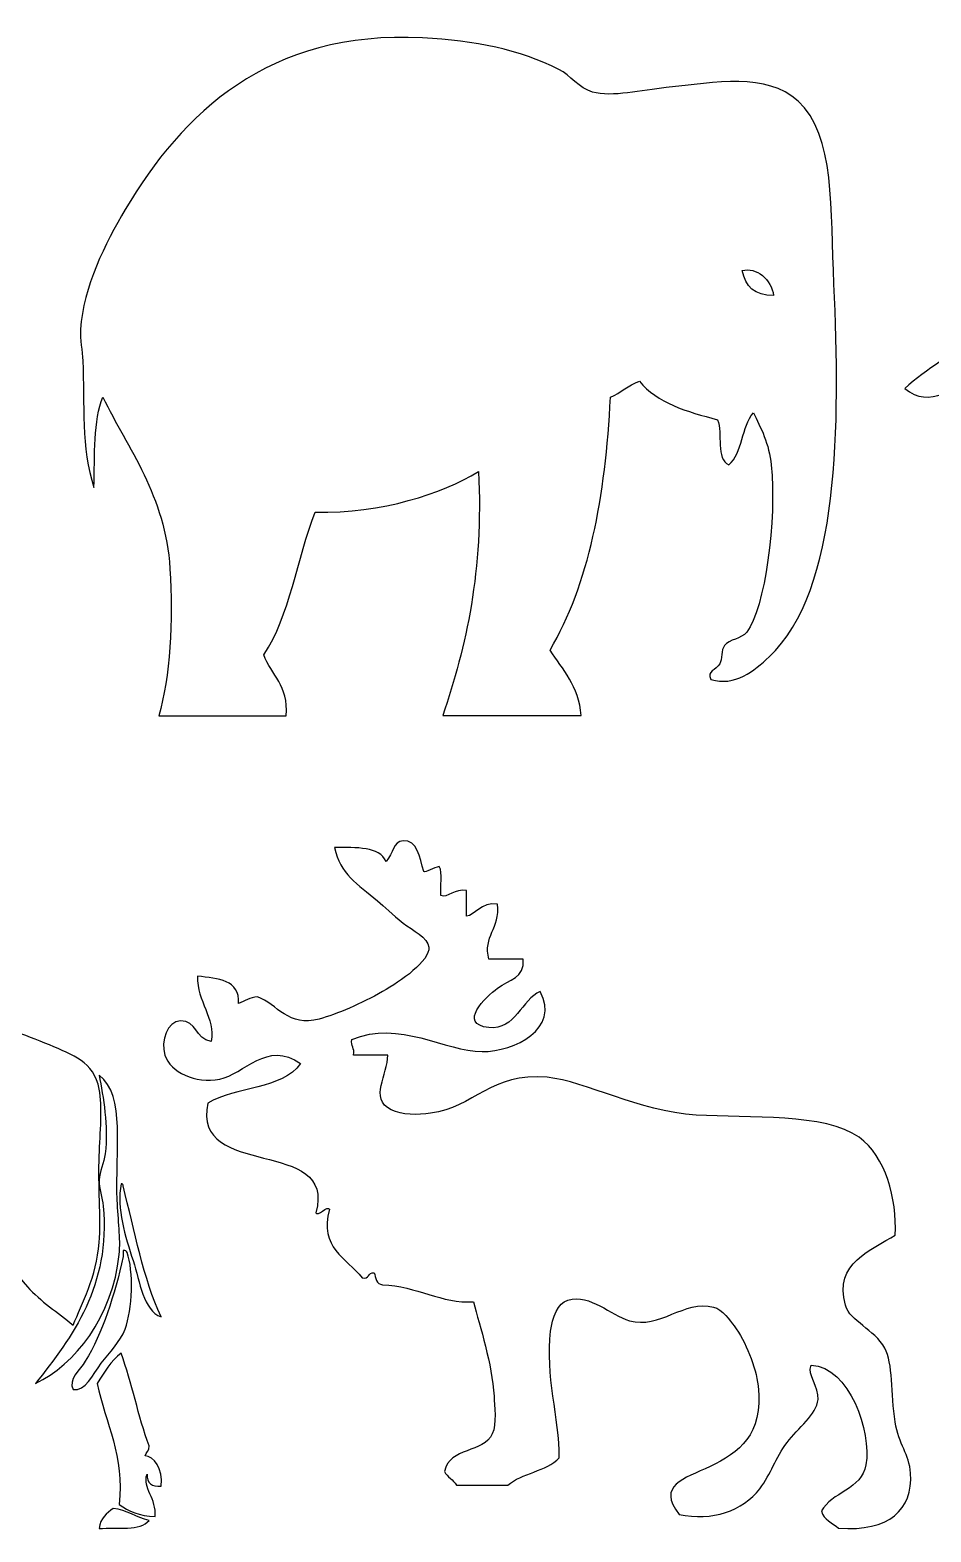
# Model space of a CAD drawing. Header units: centimetres. Extents: x -66 to 65, y -66 to 66.
# Drawn here: x -13.32 to -6.99, y -24.88 to -14.32 of the extents above; entities that cross this region are included whole.
import ezdxf

# ---------------------------------------------------------------- set-up
doc = ezdxf.new("R2010")
doc.units = ezdxf.units.CM
doc.header["$MEASUREMENT"] = 0
doc.layers.add('Layer 1', color=7, linetype='Continuous')

msp = doc.modelspace()

# ---------------------------------------------------------------- linework, layer by layer
at = {"layer": 'Layer 1'}
for points, knots in [([(-8.53248, -18.8833), (-8.56643, -18.82163), (-8.49533, -18.82022), (-8.46954, -18.77207), (-8.46954, -18.77207), (-8.45411, -18.74323), (-8.46102, -18.67306), (-8.43811, -18.64491), (-8.43811, -18.64491), (-8.40094, -18.59916), (-8.31992, -18.59866), (-8.28084, -18.54955), (-8.28084, -18.54955), (-8.15215, -18.38765), (-8.06941, -17.7536), (-8.10793, -17.3735), (-8.10793, -17.3735), (-8.12246, -17.22983), (-8.1836, -17.10677), (-8.23366, -17.00795), (-8.23366, -17.00795), (-8.31896, -17.10201), (-8.30835, -17.2928), (-8.4067, -17.3735), (-8.4067, -17.3735), (-8.49833, -17.33365), (-8.45001, -17.15244), (-8.48531, -17.05566), (-8.48531, -17.05566), (-8.70259, -16.99989), (-8.91251, -16.9366), (-9.03562, -16.78549), (-9.03562, -16.78549), (-9.11444, -16.81171), (-9.16455, -16.86703), (-9.24004, -16.89675), (-9.24004, -16.89675), (-9.27269, -17.60004), (-9.39218, -18.21565), (-9.66454, -18.67666), (-9.66454, -18.67666), (-9.57387, -18.81274), (-9.46285, -18.92831), (-9.44441, -19.13751), (-9.44441, -19.13751), (-9.7694, -19.13751), (-10.09433, -19.13751), (-10.41924, -19.13751), (-10.41924, -19.13751), (-10.25366, -18.64816), (-10.13137, -18.11487), (-10.16767, -17.42121), (-10.16767, -17.42121), (-10.42858, -17.57604), (-10.84122, -17.71522), (-11.31551, -17.70725), (-11.31551, -17.70725), (-11.44481, -18.03221), (-11.49355, -18.43845), (-11.67714, -18.70849), (-11.67714, -18.70849), (-11.6274, -18.85425), (-11.50117, -18.92259), (-11.5199, -19.13754), (-11.5199, -19.13754), (-11.81867, -19.13754), (-12.11744, -19.13754), (-12.41618, -19.13754), (-12.41618, -19.13754), (-12.33651, -18.87092), (-12.31545, -18.4642), (-12.33755, -18.10458), (-12.33755, -18.10458), (-12.36938, -17.58698), (-12.63481, -17.25926), (-12.80933, -16.89678), (-12.80933, -16.89678), (-12.87759, -17.05791), (-12.8651, -17.3095), (-12.87214, -17.53247), (-12.87214, -17.53247), (-12.96469, -17.25453), (-12.93691, -16.94361), (-12.95077, -16.64246), (-12.95077, -16.64246), (-12.95416, -16.56938), (-12.97117, -16.49443), (-12.96646, -16.41997), (-12.96646, -16.41997), (-12.94773, -16.1243), (-12.79186, -15.81312), (-12.65206, -15.5777), (-12.65206, -15.5777), (-12.25024, -14.9009), (-11.64768, -14.31516), (-10.56082, -14.3699), (-10.56082, -14.3699), (-10.18995, -14.38853), (-9.87991, -14.45417), (-9.60168, -14.59236), (-9.60168, -14.59236), (-9.5241, -14.63088), (-9.45703, -14.72584), (-9.3658, -14.75127), (-9.3658, -14.75127), (-9.22713, -14.79006), (-9.01962, -14.73714), (-8.847, -14.71955), (-8.847, -14.71955), (-8.49333, -14.68343), (-8.14628, -14.61075), (-7.91932, -14.81485), (-7.91932, -14.81485), (-7.65833, -15.04967), (-7.69093, -15.58497), (-7.6677, -16.1021), (-7.6677, -16.1021), (-7.62322, -17.09312), (-7.62359, -18.25607), (-8.12371, -18.72431), (-8.12371, -18.72431), (-8.22652, -18.82072), (-8.36571, -18.93476), (-8.53248, -18.8833)], [0, 0, 0, 0, 0.03125, 0.03125, 0.03125, 0.03125, 0.0625, 0.0625, 0.0625, 0.0625, 0.09375, 0.09375, 0.09375, 0.09375, 0.125, 0.125, 0.125, 0.125, 0.15625, 0.15625, 0.15625, 0.15625, 0.1875, 0.1875, 0.1875, 0.1875, 0.21875, 0.21875, 0.21875, 0.21875, 0.25, 0.25, 0.25, 0.25, 0.28125, 0.28125, 0.28125, 0.28125, 0.3125, 0.3125, 0.3125, 0.3125, 0.34375, 0.34375, 0.34375, 0.34375, 0.375, 0.375, 0.375, 0.375, 0.40625, 0.40625, 0.40625, 0.40625, 0.4375, 0.4375, 0.4375, 0.4375, 0.46875, 0.46875, 0.46875, 0.46875, 0.5, 0.5, 0.5, 0.5, 0.53125, 0.53125, 0.53125, 0.53125, 0.5625, 0.5625, 0.5625, 0.5625, 0.59375, 0.59375, 0.59375, 0.59375, 0.625, 0.625, 0.625, 0.625, 0.65625, 0.65625, 0.65625, 0.65625, 0.6875, 0.6875, 0.6875, 0.6875, 0.71875, 0.71875, 0.71875, 0.71875, 0.75, 0.75, 0.75, 0.75, 0.78125, 0.78125, 0.78125, 0.78125, 0.8125, 0.8125, 0.8125, 0.8125, 0.84375, 0.84375, 0.84375, 0.84375, 0.875, 0.875, 0.875, 0.875, 0.90625, 0.90625, 0.90625, 0.90625, 0.9375, 0.9375, 0.9375, 0.9375, 1, 1, 1, 1]), ([(-0.15125, -19.18437), (-0.36202, -19.18437), (-0.57273, -19.18437), (-0.78342, -19.18437), (-0.78342, -19.18437), (-0.80998, -19.11407), (-0.84811, -19.06084), (-0.84671, -19.00866), (-0.84671, -19.00866), (-0.84213, -18.84086), (-0.57668, -18.72402), (-0.65703, -18.44952), (-0.65703, -18.44952), (-0.69426, -18.32271), (-0.90981, -18.17816), (-0.98898, -18.11405), (-0.98898, -18.11405), (-1.06653, -18.05126), (-1.25743, -17.86156), (-1.38419, -17.85846), (-1.38419, -17.85846), (-1.52696, -17.85491), (-1.76278, -18.11598), (-1.81078, -18.24179), (-1.81078, -18.24179), (-1.90825, -18.49711), (-1.86095, -18.81189), (-1.90569, -19.08848), (-1.90569, -19.08848), (-2.17427, -19.08848), (-2.44306, -19.08848), (-2.71172, -19.08848), (-2.71172, -19.08848), (-2.89399, -18.82223), (-2.57498, -18.71833), (-2.44306, -18.57733), (-2.44306, -18.57733), (-2.23441, -18.35426), (-2.07741, -18.05809), (-2.11111, -17.68275), (-2.11111, -17.68275), (-2.21805, -17.56673), (-2.40239, -17.61142), (-2.55368, -17.58681), (-2.55368, -17.58681), (-2.73074, -17.55816), (-2.87174, -17.48878), (-3.04369, -17.49103), (-3.04369, -17.49103), (-3.19927, -17.38202), (-3.37503, -17.29354), (-3.56518, -17.21941), (-3.56518, -17.21941), (-3.63294, -17.30312), (-3.65371, -17.39327), (-3.72322, -17.49103), (-3.72322, -17.49103), (-3.79712, -17.59475), (-3.93722, -17.68145), (-3.96039, -17.81046), (-3.96039, -17.81046), (-3.97679, -17.90216), (-3.94899, -18.04901), (-3.94457, -18.16193), (-3.94457, -18.16193), (-3.93126, -18.49827), (-3.77984, -18.75957), (-3.83395, -19.05649), (-3.83395, -19.05649), (-4.09848, -19.09806), (-4.41077, -19.05551), (-4.67152, -19.04056), (-4.67152, -19.04056), (-4.70113, -18.99759), (-4.6254, -18.96367), (-4.70314, -18.94465), (-4.70314, -18.94465), (-4.84292, -18.89165), (-4.76577, -18.73116), (-4.79807, -18.62522), (-4.79807, -18.62522), (-4.84101, -18.4838), (-5.04337, -18.3962), (-5.11406, -18.24179), (-5.11406, -18.24179), (-5.14965, -18.16429), (-5.13343, -18.10119), (-5.17732, -18.00221), (-5.17732, -18.00221), (-5.13618, -17.8782), (-5.0459, -17.77739), (-4.97177, -17.68275), (-4.97177, -17.68275), (-4.89554, -17.58522), (-4.83435, -17.46823), (-4.71899, -17.41113), (-4.71899, -17.41113), (-4.86456, -17.15888), (-4.81175, -16.70623), (-4.87705, -16.37283), (-4.87705, -16.37283), (-5.06101, -16.36434), (-5.21053, -16.51962), (-5.38272, -16.5166), (-5.38272, -16.5166), (-5.5811, -16.51305), (-5.72062, -16.33562), (-5.79364, -16.14915), (-5.79364, -16.14915), (-5.91405, -16.2245), (-6.05865, -16.27538), (-6.23624, -16.2929), (-6.23624, -16.2929), (-6.49005, -17.11366), (-6.22137, -18.13347), (-6.18885, -19.00866), (-6.18885, -19.00866), (-6.20764, -19.04827), (-6.24616, -19.06793), (-6.31527, -19.05652), (-6.31527, -19.05652), (-6.33982, -19.09031), (-6.33324, -19.15555), (-6.41007, -19.13648), (-6.41007, -19.13648), (-6.46471, -18.35191), (-6.62113, -17.59914), (-6.66299, -16.75624), (-6.66299, -16.75624), (-6.80647, -16.82363), (-6.9956, -16.98328), (-7.16879, -16.83609), (-7.16879, -16.83609), (-7.02041, -16.69321), (-6.81856, -16.60424), (-6.67878, -16.45268), (-6.67878, -16.45268), (-6.69307, -16.13759), (-6.6665, -15.88208), (-6.58398, -15.62207), (-6.58398, -15.62207), (-6.53678, -15.47343), (-6.49026, -15.31251), (-6.42586, -15.20665), (-6.42586, -15.20665), (-6.3645, -15.10571), (-6.25785, -15.0244), (-6.17302, -14.90317), (-6.17302, -14.90317), (-6.09362, -14.78985), (-6.03358, -14.64872), (-5.95167, -14.58363), (-5.95167, -14.58363), (-5.86192, -14.51232), (-5.61594, -14.39988), (-5.43018, -14.37598), (-5.43018, -14.37598), (-5.31263, -14.36085), (-5.16806, -14.39858), (-5.0192, -14.40792), (-5.0192, -14.40792), (-4.82193, -14.42036), (-4.61645, -14.37326), (-4.46606, -14.39194), (-4.46606, -14.39194), (-4.34509, -14.40692), (-4.21688, -14.46856), (-4.08675, -14.50381), (-4.08675, -14.50381), (-3.8337, -14.57226), (-3.58182, -14.60009), (-3.23318, -14.61562), (-3.23318, -14.61562), (-3.11907, -14.62065), (-3.01725, -14.64279), (-2.91719, -14.63155), (-2.91719, -14.63155), (-2.57, -14.59263), (-2.26113, -14.3911), (-1.93723, -14.5517), (-1.93723, -14.5517), (-1.84312, -14.59843), (-1.73908, -14.68481), (-1.62116, -14.75935), (-1.62116, -14.75935), (-1.4245, -14.8837), (-1.2024, -15.03047), (-0.98899, -15.15874), (-0.98899, -15.15874), (-0.85728, -15.23796), (-0.72367, -15.2964), (-0.67287, -15.35051), (-0.67287, -15.35051), (-0.54267, -15.48926), (-0.38275, -15.97733), (-0.54648, -16.19715), (-0.54648, -16.19715), (-0.51693, -16.38791), (-0.59207, -16.5868), (-0.57804, -16.75627), (-0.57804, -16.75627), (-0.71994, -16.9736), (-0.7864, -17.26305), (-0.68874, -17.50705), (-0.68874, -17.50705), (-0.62701, -17.66101), (-0.48483, -17.80143), (-0.38841, -17.97034), (-0.38841, -17.97034), (-0.32049, -18.08924), (-0.17579, -18.35002), (-0.15129, -18.49752), (-0.15129, -18.49752), (-0.11243, -18.73111), (-0.17929, -18.91433), (-0.15125, -19.18437)], [0, 0, 0, 0, 0.01818182, 0.01818182, 0.01818182, 0.01818182, 0.03636364, 0.03636364, 0.03636364, 0.03636364, 0.05454545, 0.05454545, 0.05454545, 0.05454545, 0.07272727, 0.07272727, 0.07272727, 0.07272727, 0.09090909, 0.09090909, 0.09090909, 0.09090909, 0.10909091, 0.10909091, 0.10909091, 0.10909091, 0.12727273, 0.12727273, 0.12727273, 0.12727273, 0.14545455, 0.14545455, 0.14545455, 0.14545455, 0.16363636, 0.16363636, 0.16363636, 0.16363636, 0.18181818, 0.18181818, 0.18181818, 0.18181818, 0.2, 0.2, 0.2, 0.2, 0.21818182, 0.21818182, 0.21818182, 0.21818182, 0.23636364, 0.23636364, 0.23636364, 0.23636364, 0.25454545, 0.25454545, 0.25454545, 0.25454545, 0.27272727, 0.27272727, 0.27272727, 0.27272727, 0.29090909, 0.29090909, 0.29090909, 0.29090909, 0.30909091, 0.30909091, 0.30909091, 0.30909091, 0.32727273, 0.32727273, 0.32727273, 0.32727273, 0.34545455, 0.34545455, 0.34545455, 0.34545455, 0.36363636, 0.36363636, 0.36363636, 0.36363636, 0.38181818, 0.38181818, 0.38181818, 0.38181818, 0.4, 0.4, 0.4, 0.4, 0.41818182, 0.41818182, 0.41818182, 0.41818182, 0.43636364, 0.43636364, 0.43636364, 0.43636364, 0.45454545, 0.45454545, 0.45454545, 0.45454545, 0.47272727, 0.47272727, 0.47272727, 0.47272727, 0.49090909, 0.49090909, 0.49090909, 0.49090909, 0.50909091, 0.50909091, 0.50909091, 0.50909091, 0.52727273, 0.52727273, 0.52727273, 0.52727273, 0.54545455, 0.54545455, 0.54545455, 0.54545455, 0.56363636, 0.56363636, 0.56363636, 0.56363636, 0.58181818, 0.58181818, 0.58181818, 0.58181818, 0.6, 0.6, 0.6, 0.6, 0.61818182, 0.61818182, 0.61818182, 0.61818182, 0.63636364, 0.63636364, 0.63636364, 0.63636364, 0.65454545, 0.65454545, 0.65454545, 0.65454545, 0.67272727, 0.67272727, 0.67272727, 0.67272727, 0.69090909, 0.69090909, 0.69090909, 0.69090909, 0.70909091, 0.70909091, 0.70909091, 0.70909091, 0.72727273, 0.72727273, 0.72727273, 0.72727273, 0.74545455, 0.74545455, 0.74545455, 0.74545455, 0.76363636, 0.76363636, 0.76363636, 0.76363636, 0.78181818, 0.78181818, 0.78181818, 0.78181818, 0.8, 0.8, 0.8, 0.8, 0.81818182, 0.81818182, 0.81818182, 0.81818182, 0.83636364, 0.83636364, 0.83636364, 0.83636364, 0.85454545, 0.85454545, 0.85454545, 0.85454545, 0.87272727, 0.87272727, 0.87272727, 0.87272727, 0.89090909, 0.89090909, 0.89090909, 0.89090909, 0.90909091, 0.90909091, 0.90909091, 0.90909091, 0.92727273, 0.92727273, 0.92727273, 0.92727273, 0.94545455, 0.94545455, 0.94545455, 0.94545455, 0.96363636, 0.96363636, 0.96363636, 0.96363636, 1, 1, 1, 1]), ([(-8.31235, -16.00685), (-8.29158, -16.11835), (-8.22549, -16.18399), (-8.09216, -16.18163), (-8.09216, -16.18163), (-8.10632, -16.07146), (-8.21379, -15.97955), (-8.31235, -16.00685)], [0, 0, 0, 0, 0.33333333, 0.33333333, 0.33333333, 0.33333333, 1, 1, 1, 1]), ([(-10.55236, -20.23463), (-10.54289, -20.24328), (-10.47825, -20.20489), (-10.44383, -20.19846), (-10.44383, -20.19846), (-10.41594, -20.24294), (-10.43965, -20.33893), (-10.43176, -20.40338), (-10.43176, -20.40338), (-10.38813, -20.42251), (-10.33154, -20.35126), (-10.25097, -20.36726), (-10.25097, -20.36726), (-10.25097, -20.42748), (-10.25097, -20.4878), (-10.25097, -20.54808), (-10.25097, -20.54808), (-10.19895, -20.5476), (-10.14657, -20.44365), (-10.03396, -20.4637), (-10.03396, -20.4637), (-10.01348, -20.63502), (-10.13786, -20.69087), (-10.09423, -20.84949), (-10.09423, -20.84949), (-10.01385, -20.84949), (-9.93347, -20.84949), (-9.85309, -20.84949), (-9.85309, -20.84949), (-9.84145, -20.98493), (-9.94961, -20.99038), (-10.03396, -21.05438), (-10.03396, -21.05438), (-10.11564, -21.11642), (-10.31794, -21.30775), (-10.09423, -21.33166), (-10.09423, -21.33166), (-9.90934, -21.35142), (-9.8642, -21.13126), (-9.73257, -21.07848), (-9.73257, -21.07848), (-9.59197, -21.34018), (-9.91257, -21.50041), (-10.14244, -21.50044), (-10.14244, -21.50044), (-10.39768, -21.50044), (-10.7272, -21.27261), (-11.05867, -21.41601), (-11.05867, -21.41601), (-11.0651, -21.46271), (-11.03713, -21.47491), (-11.04663, -21.52457), (-11.04663, -21.52457), (-10.96622, -21.52457), (-10.88587, -21.52457), (-10.80552, -21.52457), (-10.80552, -21.52457), (-10.80203, -21.66303), (-10.94199, -21.82874), (-10.78139, -21.91031), (-10.78139, -21.91031), (-10.70807, -21.94759), (-10.59232, -21.94582), (-10.50413, -21.93447), (-10.50413, -21.93447), (-10.20068, -21.89534), (-10.07847, -21.64089), (-9.68432, -21.68129), (-9.68432, -21.68129), (-9.40553, -21.70984), (-9.04824, -21.92031), (-8.63554, -21.94648), (-8.63554, -21.94648), (-8.26467, -21.97005), (-7.72889, -21.93108), (-7.49026, -22.10322), (-7.49026, -22.10322), (-7.30338, -22.23813), (-7.22348, -22.53272), (-7.23711, -22.79034), (-7.23711, -22.79034), (-7.39798, -22.89742), (-7.67341, -22.98259), (-7.58676, -23.28463), (-7.58676, -23.28463), (-7.55377, -23.39951), (-7.38359, -23.45132), (-7.30945, -23.58604), (-7.30945, -23.58604), (-7.2518, -23.69087), (-7.26701, -23.90526), (-7.23714, -24.10439), (-7.23714, -24.10439), (-7.21267, -24.26759), (-7.13723, -24.32849), (-7.12866, -24.4661), (-7.12866, -24.4661), (-7.11268, -24.72253), (-7.27736, -24.87893), (-7.63497, -24.85184), (-7.63497, -24.85184), (-7.67945, -24.81596), (-7.73747, -24.79355), (-7.75551, -24.73132), (-7.75551, -24.73132), (-7.68624, -24.60083), (-7.47074, -24.57937), (-7.44206, -24.40578), (-7.44206, -24.40578), (-7.40401, -24.17533), (-7.55766, -23.71591), (-7.82788, -23.70657), (-7.82788, -23.70657), (-7.85728, -23.77534), (-7.77211, -23.85487), (-7.77962, -23.94768), (-7.77962, -23.94768), (-7.78801, -24.0501), (-7.92236, -24.15241), (-7.99663, -24.24904), (-7.99663, -24.24904), (-8.08251, -24.3608), (-8.10667, -24.46841), (-8.18954, -24.57458), (-8.18954, -24.57458), (-8.3104, -24.72928), (-8.52387, -24.80739), (-8.75615, -24.7554), (-8.75615, -24.7554), (-8.91585, -24.5517), (-8.72363, -24.50624), (-8.53914, -24.41784), (-8.53914, -24.41784), (-8.33583, -24.32045), (-8.1628, -24.20096), (-8.20156, -23.85123), (-8.20156, -23.85123), (-8.2164, -23.71812), (-8.28742, -23.53905), (-8.37036, -23.4293), (-8.37036, -23.4293), (-8.39727, -23.39366), (-8.45116, -23.31299), (-8.51501, -23.29669), (-8.51501, -23.29669), (-8.7199, -23.24433), (-8.89223, -23.4542), (-9.10575, -23.39313), (-9.10575, -23.39313), (-9.24291, -23.35395), (-9.37719, -23.20337), (-9.53975, -23.24846), (-9.53975, -23.24846), (-9.60968, -23.26785), (-9.64884, -23.37268), (-9.66029, -23.4655), (-9.66029, -23.4655), (-9.69897, -23.77861), (-9.59787, -24.0778), (-9.59999, -24.35754), (-9.59999, -24.35754), (-9.68873, -24.45369), (-9.86389, -24.46337), (-9.96168, -24.55045), (-9.96168, -24.55045), (-10.08222, -24.55045), (-10.20277, -24.55045), (-10.32334, -24.55045), (-10.32334, -24.55045), (-10.34411, -24.51097), (-10.38697, -24.49351), (-10.40774, -24.45401), (-10.40774, -24.45401), (-10.36916, -24.27769), (-10.13215, -24.32754), (-10.07016, -24.18879), (-10.07016, -24.18879), (-10.0387, -24.11838), (-10.05394, -23.99083), (-10.05812, -23.9236), (-10.05812, -23.9236), (-10.07228, -23.69563), (-10.15617, -23.43745), (-10.20274, -23.26053), (-10.20274, -23.26053), (-10.42512, -23.27389), (-10.60308, -23.14946), (-10.84166, -23.13996), (-10.84166, -23.13996), (-10.88704, -23.13716), (-10.88868, -23.09054), (-10.90196, -23.05558), (-10.90196, -23.05558), (-10.94673, -23.051), (-10.93347, -23.10448), (-10.98636, -23.09178), (-10.98636, -23.09178), (-11.09513, -22.95152), (-11.29105, -22.8812), (-11.21533, -22.60952), (-11.21533, -22.60952), (-11.23015, -22.58012), (-11.29711, -22.66307), (-11.31182, -22.63365), (-11.31182, -22.63365), (-11.15844, -22.09395), (-12.18976, -22.40542), (-12.07131, -21.86212), (-12.07131, -21.86212), (-11.87742, -21.7466), (-11.54672, -21.76785), (-11.4203, -21.58486), (-11.4203, -21.58486), (-11.64924, -21.41619), (-11.8217, -21.66138), (-11.98691, -21.69337), (-11.98691, -21.69337), (-12.16042, -21.72695), (-12.33452, -21.64463), (-12.3727, -21.52459), (-12.3727, -21.52459), (-12.40419, -21.42553), (-12.35603, -21.28766), (-12.26419, -21.28348), (-12.26419, -21.28348), (-12.14735, -21.27821), (-12.16473, -21.41186), (-12.04721, -21.42815), (-12.04721, -21.42815), (-12.01702, -21.26125), (-12.14855, -21.15179), (-12.14365, -20.97005), (-12.14365, -20.97005), (-11.99781, -20.98492), (-11.84623, -20.9941), (-11.85433, -21.16293), (-11.85433, -21.16293), (-11.81128, -21.14571), (-11.77665, -21.12009), (-11.72169, -21.11472), (-11.72169, -21.11472), (-11.5845, -21.16705), (-11.50177, -21.33128), (-11.28772, -21.27143), (-11.28772, -21.27143), (-11.16596, -21.23743), (-10.98932, -21.16284), (-10.84166, -21.07855), (-10.84166, -21.07855), (-10.71458, -21.00605), (-10.50815, -20.86215), (-10.51617, -20.7651), (-10.51617, -20.7651), (-10.52165, -20.69985), (-10.63206, -20.64712), (-10.69701, -20.59635), (-10.69701, -20.59635), (-10.77406, -20.53618), (-10.83002, -20.47977), (-10.87785, -20.43961), (-10.87785, -20.43961), (-11.01869, -20.32147), (-11.1409, -20.25123), (-11.17924, -20.06589), (-11.17924, -20.06589), (-11.02581, -20.06518), (-10.8647, -20.05679), (-10.81758, -20.16236), (-10.81758, -20.16236), (-10.76522, -20.10696), (-10.76826, -20.02377), (-10.69701, -20.01769), (-10.69701, -20.01769), (-10.59718, -20.00912), (-10.58147, -20.13308), (-10.55236, -20.23463)], [0, 0, 0, 0, 0.01428571, 0.01428571, 0.01428571, 0.01428571, 0.02857143, 0.02857143, 0.02857143, 0.02857143, 0.04285714, 0.04285714, 0.04285714, 0.04285714, 0.05714286, 0.05714286, 0.05714286, 0.05714286, 0.07142857, 0.07142857, 0.07142857, 0.07142857, 0.08571429, 0.08571429, 0.08571429, 0.08571429, 0.1, 0.1, 0.1, 0.1, 0.11428571, 0.11428571, 0.11428571, 0.11428571, 0.12857143, 0.12857143, 0.12857143, 0.12857143, 0.14285714, 0.14285714, 0.14285714, 0.14285714, 0.15714286, 0.15714286, 0.15714286, 0.15714286, 0.17142857, 0.17142857, 0.17142857, 0.17142857, 0.18571429, 0.18571429, 0.18571429, 0.18571429, 0.2, 0.2, 0.2, 0.2, 0.21428571, 0.21428571, 0.21428571, 0.21428571, 0.22857143, 0.22857143, 0.22857143, 0.22857143, 0.24285714, 0.24285714, 0.24285714, 0.24285714, 0.25714286, 0.25714286, 0.25714286, 0.25714286, 0.27142857, 0.27142857, 0.27142857, 0.27142857, 0.28571429, 0.28571429, 0.28571429, 0.28571429, 0.3, 0.3, 0.3, 0.3, 0.31428571, 0.31428571, 0.31428571, 0.31428571, 0.32857143, 0.32857143, 0.32857143, 0.32857143, 0.34285714, 0.34285714, 0.34285714, 0.34285714, 0.35714286, 0.35714286, 0.35714286, 0.35714286, 0.37142857, 0.37142857, 0.37142857, 0.37142857, 0.38571429, 0.38571429, 0.38571429, 0.38571429, 0.4, 0.4, 0.4, 0.4, 0.41428571, 0.41428571, 0.41428571, 0.41428571, 0.42857143, 0.42857143, 0.42857143, 0.42857143, 0.44285714, 0.44285714, 0.44285714, 0.44285714, 0.45714286, 0.45714286, 0.45714286, 0.45714286, 0.47142857, 0.47142857, 0.47142857, 0.47142857, 0.48571429, 0.48571429, 0.48571429, 0.48571429, 0.5, 0.5, 0.5, 0.5, 0.51428571, 0.51428571, 0.51428571, 0.51428571, 0.52857143, 0.52857143, 0.52857143, 0.52857143, 0.54285714, 0.54285714, 0.54285714, 0.54285714, 0.55714286, 0.55714286, 0.55714286, 0.55714286, 0.57142857, 0.57142857, 0.57142857, 0.57142857, 0.58571429, 0.58571429, 0.58571429, 0.58571429, 0.6, 0.6, 0.6, 0.6, 0.61428571, 0.61428571, 0.61428571, 0.61428571, 0.62857143, 0.62857143, 0.62857143, 0.62857143, 0.64285714, 0.64285714, 0.64285714, 0.64285714, 0.65714286, 0.65714286, 0.65714286, 0.65714286, 0.67142857, 0.67142857, 0.67142857, 0.67142857, 0.68571429, 0.68571429, 0.68571429, 0.68571429, 0.7, 0.7, 0.7, 0.7, 0.71428571, 0.71428571, 0.71428571, 0.71428571, 0.72857143, 0.72857143, 0.72857143, 0.72857143, 0.74285714, 0.74285714, 0.74285714, 0.74285714, 0.75714286, 0.75714286, 0.75714286, 0.75714286, 0.77142857, 0.77142857, 0.77142857, 0.77142857, 0.78571429, 0.78571429, 0.78571429, 0.78571429, 0.8, 0.8, 0.8, 0.8, 0.81428571, 0.81428571, 0.81428571, 0.81428571, 0.82857143, 0.82857143, 0.82857143, 0.82857143, 0.84285714, 0.84285714, 0.84285714, 0.84285714, 0.85714286, 0.85714286, 0.85714286, 0.85714286, 0.87142857, 0.87142857, 0.87142857, 0.87142857, 0.88571429, 0.88571429, 0.88571429, 0.88571429, 0.9, 0.9, 0.9, 0.9, 0.91428571, 0.91428571, 0.91428571, 0.91428571, 0.92857143, 0.92857143, 0.92857143, 0.92857143, 0.94285714, 0.94285714, 0.94285714, 0.94285714, 0.95714286, 0.95714286, 0.95714286, 0.95714286, 0.97142857, 0.97142857, 0.97142857, 0.97142857, 1, 1, 1, 1]), ([(-14.18104, -21.25515), (-14.37284, -21.66009), (-13.99038, -22.08351), (-13.99879, -22.54481), (-13.99879, -22.54481), (-13.97233, -22.58884), (-13.91285, -22.59961), (-13.85864, -22.61559), (-13.85864, -22.61559), (-13.89952, -22.58146), (-13.96519, -22.57222), (-13.98479, -22.51645), (-13.98479, -22.51645), (-13.95399, -22.30208), (-14.04133, -22.08256), (-14.11097, -21.89291), (-14.11097, -21.89291), (-14.16629, -21.74244), (-14.25546, -21.58734), (-14.22318, -21.42523), (-14.22318, -21.42523), (-14.16645, -21.14043), (-13.68197, -21.28058), (-13.45203, -21.35435), (-13.45203, -21.35435), (-13.36599, -21.38192), (-13.27018, -21.41679), (-13.18559, -21.45357), (-13.18559, -21.45357), (-13.02083, -21.52519), (-12.87301, -21.56694), (-12.83507, -21.7653), (-12.83507, -21.7653), (-12.81224, -21.88476), (-12.82777, -22.06991), (-12.83507, -22.23303), (-12.83507, -22.23303), (-12.84438, -22.4388), (-12.82089, -22.66771), (-12.83507, -22.84244), (-12.83507, -22.84244), (-12.85499, -23.08734), (-12.95704, -23.27109), (-13.01734, -23.42341), (-13.01734, -23.42341), (-13.1286, -23.33559), (-13.24607, -23.25765), (-13.33987, -23.15417), (-13.33987, -23.15417), (-13.50396, -22.97319), (-13.59294, -22.7198), (-13.83062, -22.61558), (-13.83062, -22.61558), (-13.83544, -22.65397), (-13.69179, -22.664), (-13.70441, -22.75737), (-13.70441, -22.75737), (-13.97378, -22.70683), (-14.13801, -22.9444), (-14.33539, -22.96988), (-14.33539, -22.96988), (-14.46128, -22.98618), (-14.62503, -22.91202), (-14.78402, -22.88487), (-14.78402, -22.88487), (-15.04461, -22.84039), (-15.26339, -22.79835), (-15.59724, -22.81401), (-15.59724, -22.81401), (-15.82788, -22.66918), (-15.84349, -22.30707), (-16.18612, -22.27542), (-16.18612, -22.27542), (-16.2198, -22.03976), (-16.16805, -21.74062), (-16.18612, -21.4677), (-16.18612, -21.4677), (-16.20424, -21.1951), (-16.34746, -21.00613), (-16.38249, -20.77325), (-16.38249, -20.77325), (-16.1908, -20.70216), (-16.0615, -20.8463), (-15.93381, -20.92914), (-15.93381, -20.92914), (-15.80342, -21.01375), (-15.67571, -21.12377), (-15.4991, -21.14168), (-15.4991, -21.14168), (-15.45708, -21.09834), (-15.56347, -21.08472), (-15.5553, -21.02839), (-15.5553, -21.02839), (-15.45097, -21.06371), (-15.35953, -21.13568), (-15.23277, -21.15592), (-15.23277, -21.15592), (-15.14615, -21.16981), (-15.04907, -21.15163), (-14.95229, -21.15592), (-14.95229, -21.15592), (-14.68359, -21.16784), (-14.41089, -21.21253), (-14.18104, -21.25515)], [0, 0, 0, 0, 0.03703704, 0.03703704, 0.03703704, 0.03703704, 0.07407407, 0.07407407, 0.07407407, 0.07407407, 0.11111111, 0.11111111, 0.11111111, 0.11111111, 0.14814815, 0.14814815, 0.14814815, 0.14814815, 0.18518519, 0.18518519, 0.18518519, 0.18518519, 0.22222222, 0.22222222, 0.22222222, 0.22222222, 0.25925926, 0.25925926, 0.25925926, 0.25925926, 0.2962963, 0.2962963, 0.2962963, 0.2962963, 0.33333333, 0.33333333, 0.33333333, 0.33333333, 0.37037037, 0.37037037, 0.37037037, 0.37037037, 0.40740741, 0.40740741, 0.40740741, 0.40740741, 0.44444444, 0.44444444, 0.44444444, 0.44444444, 0.48148148, 0.48148148, 0.48148148, 0.48148148, 0.51851852, 0.51851852, 0.51851852, 0.51851852, 0.55555556, 0.55555556, 0.55555556, 0.55555556, 0.59259259, 0.59259259, 0.59259259, 0.59259259, 0.62962963, 0.62962963, 0.62962963, 0.62962963, 0.66666667, 0.66666667, 0.66666667, 0.66666667, 0.7037037, 0.7037037, 0.7037037, 0.7037037, 0.74074074, 0.74074074, 0.74074074, 0.74074074, 0.77777778, 0.77777778, 0.77777778, 0.77777778, 0.81481481, 0.81481481, 0.81481481, 0.81481481, 0.85185185, 0.85185185, 0.85185185, 0.85185185, 0.88888889, 0.88888889, 0.88888889, 0.88888889, 0.92592593, 0.92592593, 0.92592593, 0.92592593, 1, 1, 1, 1]), ([(-12.83503, -21.66608), (-12.64569, -21.81075), (-12.72404, -22.1962), (-12.7088, -22.54481), (-12.7088, -22.54481), (-12.70264, -22.688), (-12.68306, -22.81151), (-12.69483, -22.9274), (-12.69483, -22.9274), (-12.73923, -23.36547), (-13.00529, -23.7044), (-13.28377, -23.83442), (-13.28377, -23.83442), (-13.02323, -23.50766), (-12.75452, -23.14349), (-12.80699, -22.58736), (-12.80699, -22.58736), (-12.81268, -22.52696), (-12.83644, -22.46541), (-12.83506, -22.40305), (-12.83506, -22.40305), (-12.83376, -22.34389), (-12.80077, -22.28425), (-12.79296, -22.21879), (-12.79296, -22.21879), (-12.76976, -22.02313), (-12.80675, -21.82147), (-12.83503, -21.66608)], [0, 0, 0, 0, 0.125, 0.125, 0.125, 0.125, 0.25, 0.25, 0.25, 0.25, 0.375, 0.375, 0.375, 0.375, 0.5, 0.5, 0.5, 0.5, 0.625, 0.625, 0.625, 0.625, 0.75, 0.75, 0.75, 0.75, 1, 1, 1, 1]), ([(-12.68078, -22.43139), (-12.66885, -22.42882), (-12.66755, -22.43692), (-12.66681, -22.44557), (-12.66681, -22.44557), (-12.58667, -22.76143), (-12.52396, -23.09483), (-12.40037, -23.3668), (-12.40037, -23.3668), (-12.52687, -23.31748), (-12.54682, -23.1237), (-12.59666, -22.9699), (-12.59666, -22.9699), (-12.65069, -22.80323), (-12.71607, -22.60199), (-12.68078, -22.43139)], [0, 0, 0, 0, 0.2, 0.2, 0.2, 0.2, 0.4, 0.4, 0.4, 0.4, 0.6, 0.6, 0.6, 0.6, 1, 1, 1, 1]), ([(-12.66681, -22.89909), (-12.65043, -22.89676), (-12.64181, -22.90224), (-12.63874, -22.91325), (-12.63874, -22.91325), (-12.59249, -23.04163), (-12.60045, -23.31499), (-12.65279, -23.45178), (-12.65279, -23.45178), (-12.68724, -23.54163), (-12.76259, -23.61582), (-12.82101, -23.69268), (-12.82101, -23.69268), (-12.88189, -23.77277), (-12.93229, -23.89117), (-13.01728, -23.87694), (-13.01728, -23.87694), (-13.05713, -23.80582), (-12.96926, -23.73769), (-12.93317, -23.6785), (-12.93317, -23.6785), (-12.81379, -23.48247), (-12.72518, -23.21233), (-12.66681, -22.94156), (-12.66681, -22.94156), (-12.66681, -22.9274), (-12.66681, -22.91324), (-12.66681, -22.89909)], [0, 0, 0, 0, 0.125, 0.125, 0.125, 0.125, 0.25, 0.25, 0.25, 0.25, 0.375, 0.375, 0.375, 0.375, 0.5, 0.5, 0.5, 0.5, 0.625, 0.625, 0.625, 0.625, 0.75, 0.75, 0.75, 0.75, 1, 1, 1, 1]), ([(-12.6948, -24.68479), (-12.65667, -24.34983), (-12.79002, -24.11313), (-12.84905, -23.83442), (-12.84905, -23.83442), (-12.80045, -23.75605), (-12.75351, -23.67593), (-12.6808, -23.62183), (-12.6808, -23.62183), (-12.60534, -23.829), (-12.56026, -24.06681), (-12.48448, -24.27374), (-12.48448, -24.27374), (-12.48231, -24.30906), (-12.50652, -24.31763), (-12.51258, -24.3446), (-12.51258, -24.3446), (-12.45284, -24.34545), (-12.38291, -24.43366), (-12.4004, -24.55719), (-12.4004, -24.55719), (-12.46665, -24.5628), (-12.50137, -24.53653), (-12.49856, -24.47215), (-12.49856, -24.47215), (-12.53449, -24.57026), (-12.42733, -24.64564), (-12.44242, -24.76978), (-12.44242, -24.76978), (-12.55206, -24.76723), (-12.62929, -24.73199), (-12.6948, -24.68479)], [0, 0, 0, 0, 0.11111111, 0.11111111, 0.11111111, 0.11111111, 0.22222222, 0.22222222, 0.22222222, 0.22222222, 0.33333333, 0.33333333, 0.33333333, 0.33333333, 0.44444444, 0.44444444, 0.44444444, 0.44444444, 0.55555556, 0.55555556, 0.55555556, 0.55555556, 0.66666667, 0.66666667, 0.66666667, 0.66666667, 0.77777778, 0.77777778, 0.77777778, 0.77777778, 1, 1, 1, 1]), ([(-12.48446, -24.79811), (-12.54508, -24.87386), (-12.70832, -24.84592), (-12.83503, -24.85484), (-12.83503, -24.85484), (-12.82939, -24.78028), (-12.78023, -24.74954), (-12.7369, -24.7131), (-12.7369, -24.7131), (-12.63776, -24.7263), (-12.57545, -24.77663), (-12.48446, -24.79811)], [0, 0, 0, 0, 0.25, 0.25, 0.25, 0.25, 0.5, 0.5, 0.5, 0.5, 1, 1, 1, 1])]:
    msp.add_open_spline(points, degree=3, knots=knots, dxfattribs=at)

doc.saveas('drawing.dxf')
